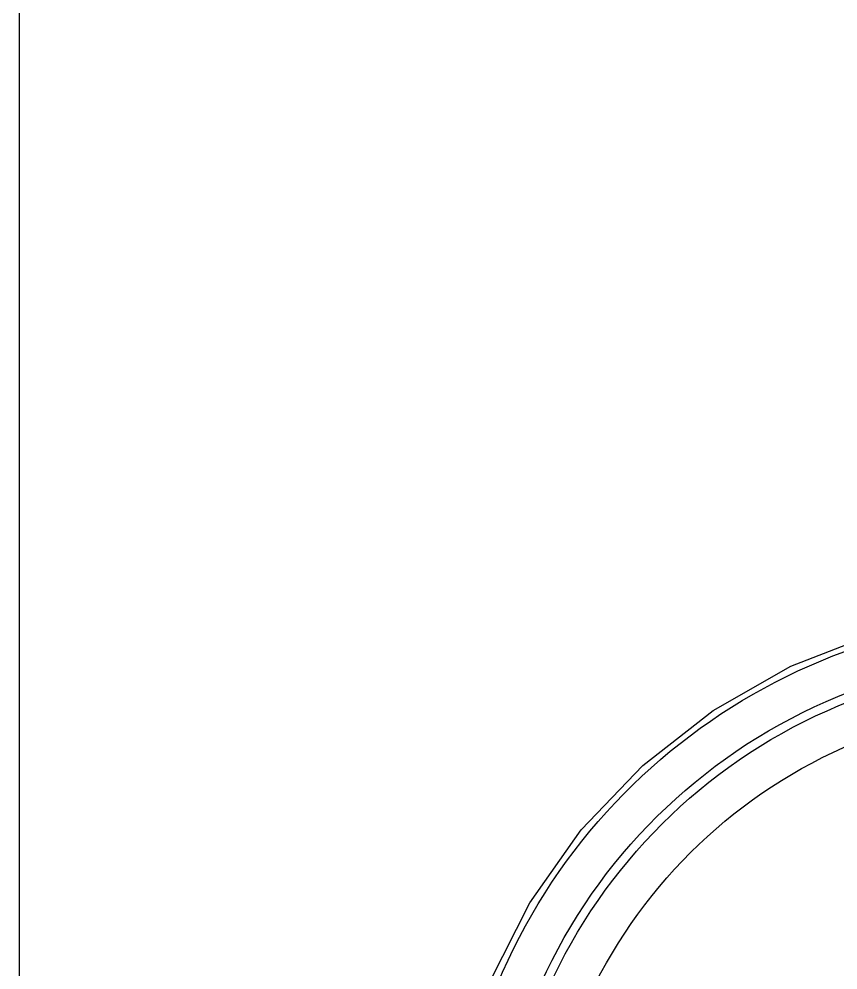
# Model space of a CAD drawing. Header units: millimetres. Extents: x 732 to 1037, y 127 to 299.
# Drawn here: x 736.8576 to 736.9196, y 283.161 to 283.233 of the extents above; entities that cross this region are included whole.
import ezdxf

# ---------------------------------------------------------------- set-up
doc = ezdxf.new("R2010")
doc.units = ezdxf.units.MM
doc.layers.add('I-ARQ', color=8, linetype='Continuous')

msp = doc.modelspace()

# ---------------------------------------------------------------- linework, layer by layer
at = {"layer": 'I-ARQ'}
msp.add_line((736.857584, 283.82753), (736.857584, 282.61753), dxfattribs=at)
for points, knots in [([(736.891641, 283.153334), (736.896755, 283.174265), (736.915899, 283.188703), (736.937429, 283.187867), (736.937429, 283.187867), (736.95896, 283.18703), (736.976925, 283.171152), (736.9804, 283.149887)], [0, 0, 0, 0, 0.5, 0.5, 0.5, 0.5, 1, 1, 1, 1]), ([(736.891069, 283.153664), (736.891069, 283.153664), (736.893197, 283.160073), (736.893197, 283.160073), (736.893197, 283.160073), (736.893197, 283.160073), (736.896242, 283.166102), (736.896242, 283.166102), (736.896242, 283.166102), (736.896242, 283.166102), (736.900136, 283.171625), (736.900136, 283.171625), (736.900136, 283.171625), (736.900136, 283.171625), (736.904798, 283.17652), (736.904798, 283.17652), (736.904798, 283.17652), (736.904798, 283.17652), (736.910127, 283.180687), (736.910127, 283.180687), (736.910127, 283.180687), (736.910127, 283.180687), (736.916009, 283.184032), (736.916009, 283.184032), (736.916009, 283.184032), (736.916009, 283.184032), (736.922318, 283.186486), (736.922318, 283.186486), (736.922318, 283.186486), (736.922318, 283.186486), (736.928919, 283.187996), (736.928919, 283.187996), (736.928919, 283.187996), (736.928919, 283.187996), (736.935669, 283.188529), (736.935669, 283.188529)], [0, 0, 0, 0, 0.111111, 0.111111, 0.111111, 0.111111, 0.222222, 0.222222, 0.222222, 0.222222, 0.333333, 0.333333, 0.333333, 0.333333, 0.444444, 0.444444, 0.444444, 0.444444, 0.555556, 0.555556, 0.555556, 0.555556, 0.666667, 0.666667, 0.666667, 0.666667, 0.777778, 0.777778, 0.777778, 0.777778, 0.888889, 0.888889, 0.888889, 0.888889, 1, 1, 1, 1]), ([(736.89334, 283.142576), (736.89334, 283.164627), (736.910267, 283.182984), (736.932245, 283.184768), (736.932245, 283.184768), (736.954223, 283.186552), (736.973889, 283.171166), (736.977446, 283.149404)], [0, 0, 0, 0, 0.5, 0.5, 0.5, 0.5, 1, 1, 1, 1]), ([(736.894007, 283.142576), (736.894007, 283.164179), (736.910518, 283.182199), (736.932039, 283.184081), (736.932039, 283.184081), (736.953559, 283.185964), (736.972949, 283.171086), (736.9767, 283.149811)], [0, 0, 0, 0, 0.5, 0.5, 0.5, 0.5, 1, 1, 1, 1]), ([(736.897066, 283.142576), (736.897066, 283.162592), (736.912366, 283.179289), (736.932305, 283.181034), (736.932305, 283.181034), (736.952246, 283.182778), (736.970211, 283.168993), (736.973688, 283.14928)], [0, 0, 0, 0, 0.5, 0.5, 0.5, 0.5, 1, 1, 1, 1])]:
    msp.add_open_spline(points, degree=3, knots=knots, dxfattribs=at)

doc.saveas('drawing.dxf')
